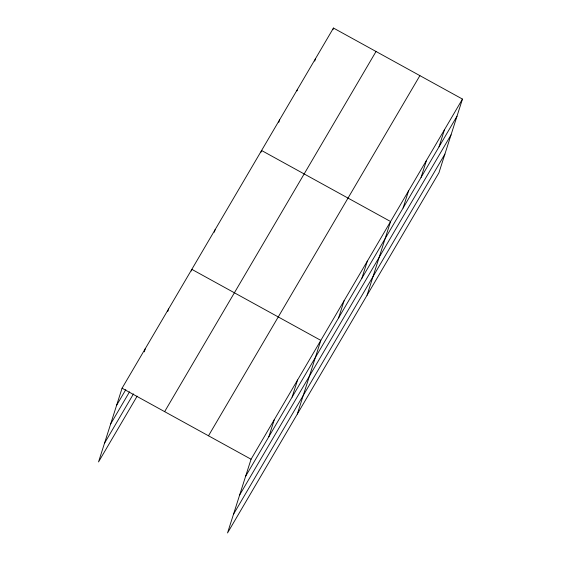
<?xml version="1.0" encoding="UTF-8"?>
<svg xmlns="http://www.w3.org/2000/svg" width="561" height="561" viewBox="0 0 561 561"><rect width="100%" height="100%" fill="white"/><g stroke="black" fill="none" stroke-linecap="round" stroke-linejoin="round"><path stroke-width="0.84" d="M462.46 99.073L251.062 459.228L227.535 532.95L438.933 172.795L462.46 99.073L333.465 28.05L122.067 388.205L98.54 461.927L137.15 396.15M144.282 351.845L145.32 348.584M167.795 311.411L168.573 308.971M191.308 270.984L191.827 269.35L320.822 340.38L297.295 414.102M214.302 232.177L215.08 229.737M261.068 152.129L261.594 150.502L390.582 221.525L367.055 295.247M278.782 122.333L279.56 119.886M297.007 90.903L297.526 89.276M314.721 61.107L315.499 58.66M332.946 29.677L333.465 28.05M268.852 436.724L274.315 419.607M292.106 397.104L297.568 379.993M338.613 317.87L344.075 300.759M361.866 278.256L367.329 261.146M403.093 208.026L408.555 190.915M421.059 177.416L426.521 160.299M439.032 146.8L444.494 129.689M116.604 405.315L125.818 389.622M110.643 423.997L129.514 391.858M104.5 443.246L133.462 393.913M164.632 411.641L376.038 51.486M208.496 435.792L419.894 75.637M245.599 476.338L456.998 116.19M239.638 495.019L451.037 134.871M233.495 514.269L444.894 154.114M122.067 388.205L251.062 459.228"/></g></svg>
